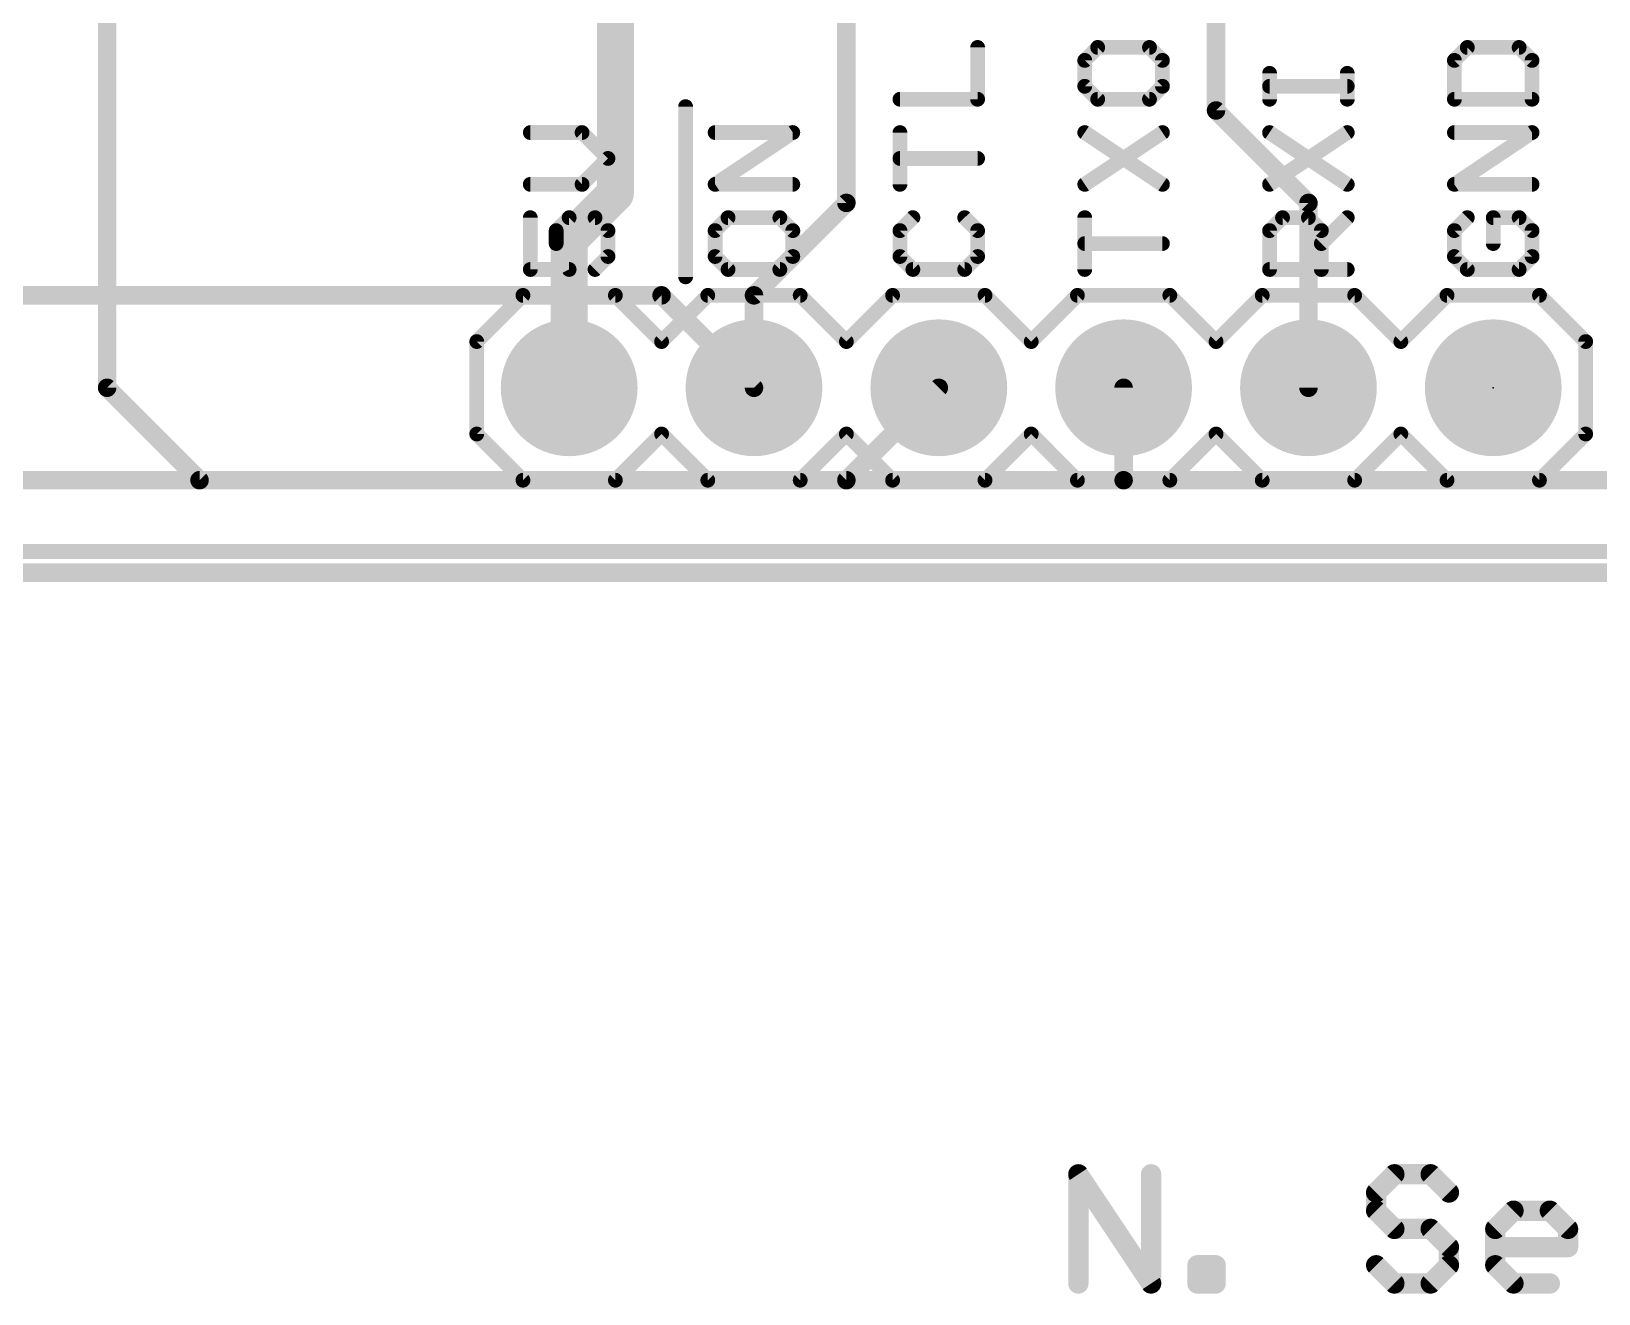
# Model space of a CAD drawing. Extents: x -3.8 to 55.5, y -10.2 to 68.5.
# Drawn here: x 13.69 to 35.23, y -10.16 to 7.18 of the extents above; entities that cross this region are included whole.
import ezdxf

# ---------------------------------------------------------------- set-up
doc = ezdxf.new("R2010")
doc.units = 0
for name, color, linetype in [('1', 12, 'CONTINUOUS'), ('16', 132, 'CONTINUOUS'), ('17', 110, 'CONTINUOUS'), ('20', 53, 'CONTINUOUS'), ('21', 41, 'CONTINUOUS'), ('23', 53, 'CONTINUOUS'), ('51', 53, 'CONTINUOUS')]:
    doc.layers.add(name, color=color, linetype=linetype)

# ---------------------------------------------------------------- blocks, each defined once
blk = doc.blocks.new('RECT')
blk.add_solid([(-0.5, -0.5), (0.5, -0.5), (-0.5, 0.5), (0.5, 0.5)])
blk = doc.blocks.new('ROUNDP')
at = {"const_width": 0.5}
blk.add_lwpolyline([(0, -0.25, 1), (0, 0.25, 1), (0, -0.25)], format="xyb", dxfattribs=at)

msp = doc.modelspace()

# ---------------------------------------------------------------- linework, layer by layer
at = {"layer": '1', "const_width": 0.254}
for points in [[(29.972, 16.256), (29.972, 6.096)], [(29.972, 6.096), (31.242, 4.826)], [(31.242, 4.826), (31.242, 2.286)], [(13.462, 3.556), (22.352, 3.556)], [(22.352, 3.556), (23.622, 2.286)], [(28.702, 1.016), (28.702, 2.286)], [(8.382, 1.016), (28.702, 1.016)], [(28.702, 1.016), (36.322, 1.016)], [(55.372, -0.254), (-0.508, -0.254)]]:
    msp.add_lwpolyline(points, dxfattribs=at)
at = {"layer": '1', "const_width": 0.127}
for points in [[(30.0169, 6.1409, 1), (29.9271, 6.0511)], [(29.9085, 6.096, 1), (30.0355, 6.096)], [(31.3055, 4.826, 1), (31.1785, 4.826)], [(31.1971, 4.7811, 1), (31.2869, 4.8709)], [(22.3969, 3.6009, 1), (22.3071, 3.5111)], [(22.352, 3.4925, 1), (22.352, 3.6195)], [(23.5771, 2.2411, 1), (23.6669, 2.3309)], [(28.7655, 2.286, 1), (28.6385, 2.286)], [(31.1785, 2.286, 1), (31.3055, 2.286)], [(28.702, 1.0795, 1), (28.702, 0.9525)], [(28.6385, 1.016, 1), (28.7655, 1.016)], [(28.702, 0.9525, 1), (28.702, 1.0795)]]:
    msp.add_lwpolyline(points, format="xyb", dxfattribs=at)
at = {"layer": '16'}
for points, const_width in [([(24.892, 4.826), (24.892, 20.066)], 0.254), ([(21.717, 4.953), (21.717, 9.271)], 0.508), ([(14.732, 2.286), (14.732, 8.636)], 0.254), ([(21.082, 4.318), (21.717, 4.953)], 0.508), ([(23.622, 3.556), (24.892, 4.826)], 0.254), ([(21.082, 2.286), (21.082, 4.318)], 0.508), ([(23.622, 2.286), (23.622, 3.556)], 0.254), ([(16.002, 1.016), (14.732, 2.286)], 0.254), ([(24.892, 1.016), (26.162, 2.286)], 0.254), ([(16.002, 1.016), (24.892, 1.016)], 0.254), ([(55.372, -0.254), (-0.508, -0.254)], 0.254)]:
    msp.add_lwpolyline(points, dxfattribs=dict(at, const_width=const_width))
for points, const_width in [([(21.8068, 4.8632, 1), (21.6272, 5.0428)], 0.254), ([(21.59, 4.953, 1), (21.844, 4.953)], 0.254), ([(24.8285, 4.826, 1), (24.9555, 4.826)], 0.127), ([(24.9369, 4.7811, 1), (24.8471, 4.8709)], 0.127), ([(21.209, 4.318, 1), (20.955, 4.318)], 0.254), ([(20.9922, 4.4078, 1), (21.1718, 4.2282)], 0.254), ([(23.6855, 3.556, 1), (23.5585, 3.556)], 0.127), ([(23.5771, 3.6009, 1), (23.6669, 3.5111)], 0.127), ([(14.7769, 2.3309, 1), (14.6871, 2.2411)], 0.127), ([(20.955, 2.286, 1), (21.209, 2.286)], 0.254), ([(26.2069, 2.2411, 1), (26.1171, 2.3309)], 0.127), ([(14.6685, 2.286, 1), (14.7955, 2.286)], 0.127), ([(23.5585, 2.286, 1), (23.6855, 2.286)], 0.127), ([(16.002, 1.0795, 1), (16.002, 0.9525)], 0.127), ([(15.9571, 0.9711, 1), (16.0469, 1.0609)], 0.127), ([(24.8471, 1.0609, 1), (24.9369, 0.9711)], 0.127), ([(24.892, 0.9525, 1), (24.892, 1.0795)], 0.127)]:
    msp.add_lwpolyline(points, format="xyb", dxfattribs=dict(at, const_width=const_width))
at = {"layer": '20', "const_width": 0.2032}
msp.add_lwpolyline([(-0.068, 0.036), (54.932, 0.036)], dxfattribs=at)
at = {"layer": '21'}
for points, const_width in [([(26.6954, 6.2504), (26.6954, 6.9622)], 0.2032), ([(28.3456, 6.9622), (28.1677, 6.7843)], 0.2032), ([(29.0575, 6.9622), (28.3456, 6.9622)], 0.2032), ([(29.2354, 6.7843), (29.0575, 6.9622)], 0.2032), ([(33.4256, 6.9622), (33.2477, 6.7843)], 0.2032), ([(34.1375, 6.9622), (33.4256, 6.9622)], 0.2032), ([(34.3154, 6.7843), (34.1375, 6.9622)], 0.2032), ([(28.1677, 6.7843), (28.1677, 6.4283)], 0.2032), ([(29.2354, 6.4283), (29.2354, 6.7843)], 0.2032), ([(30.7077, 6.2504), (30.7077, 6.6063)], 0.2032), ([(31.7754, 6.2504), (31.7754, 6.6063)], 0.2032), ([(33.2477, 6.7843), (33.2477, 6.2504)], 0.2032), ([(34.3154, 6.2504), (34.3154, 6.7843)], 0.2032), ([(28.1677, 6.4283), (28.3456, 6.2504)], 0.2032), ([(29.0575, 6.2504), (29.2354, 6.4283)], 0.2032), ([(31.7754, 6.4283), (30.7077, 6.4283)], 0.2032), ([(22.6822, 3.81), (22.6822, 6.1488)], 0.2032), ([(25.6277, 6.2504), (26.6954, 6.2504)], 0.2032), ([(28.3456, 6.2504), (29.0575, 6.2504)], 0.2032), ([(33.2477, 6.2504), (34.3154, 6.2504)], 0.2032), ([(21.2595, 5.7928), (20.5477, 5.7928)], 0.2032), ([(21.6154, 5.4369), (21.2595, 5.7928)], 0.2032), ([(23.0877, 5.081), (24.1554, 5.7928)], 0.2032), ([(24.1554, 5.7928), (23.0877, 5.7928)], 0.2032), ([(25.6277, 5.081), (25.6277, 5.7928)], 0.2032), ([(28.1677, 5.081), (29.2354, 5.7928)], 0.2032), ([(28.1677, 5.7928), (29.2354, 5.081)], 0.2032), ([(30.7077, 5.081), (31.7754, 5.7928)], 0.2032), ([(30.7077, 5.7928), (31.7754, 5.081)], 0.2032), ([(33.2477, 5.081), (34.3154, 5.7928)], 0.2032), ([(34.3154, 5.7928), (33.2477, 5.7928)], 0.2032), ([(21.2595, 5.081), (21.6154, 5.4369)], 0.2032), ([(26.6954, 5.4369), (25.6277, 5.4369)], 0.2032), ([(20.5477, 5.081), (21.2595, 5.081)], 0.2032), ([(24.1554, 5.081), (23.0877, 5.081)], 0.2032), ([(34.3154, 5.081), (33.2477, 5.081)], 0.2032), ([(20.5477, 4.6234), (20.5477, 3.9116)], 0.2032), ([(20.9036, 4.4455), (21.0815, 4.6234)], 0.2032), ([(20.9036, 4.2675), (20.9036, 4.4455)], 0.2032), ([(21.0815, 4.6234), (21.4375, 4.6234)], 0.2032), ([(21.4375, 4.6234), (21.6154, 4.4455)], 0.2032), ([(21.6154, 4.4455), (21.6154, 4.0896)], 0.2032), ([(23.2656, 4.6234), (23.0877, 4.4455)], 0.2032), ([(23.0877, 4.4455), (23.0877, 4.0896)], 0.2032), ([(23.9775, 4.6234), (23.2656, 4.6234)], 0.2032), ([(24.1554, 4.4455), (23.9775, 4.6234)], 0.2032), ([(24.1554, 4.0896), (24.1554, 4.4455)], 0.2032), ([(25.8056, 4.6234), (25.6277, 4.4455)], 0.2032), ([(25.6277, 4.4455), (25.6277, 4.0896)], 0.2032), ([(26.6954, 4.4455), (26.5175, 4.6234)], 0.2032), ([(26.6954, 4.0896), (26.6954, 4.4455)], 0.2032), ([(28.1677, 3.9116), (28.1677, 4.6234)], 0.2032), ([(30.7077, 4.4455), (30.8856, 4.6234)], 0.2032), ([(30.7077, 3.9116), (30.7077, 4.4455)], 0.2032), ([(30.8856, 4.6234), (31.2415, 4.6234)], 0.2032), ([(31.2415, 4.6234), (31.4195, 4.4455)], 0.2032), ([(31.4195, 4.2675), (31.7754, 4.6234)], 0.2032), ([(31.4195, 4.4455), (31.4195, 3.9116)], 0.2032), ([(33.4256, 4.6234), (33.2477, 4.4455)], 0.2032), ([(33.2477, 4.4455), (33.2477, 4.0896)], 0.2032), ([(34.1375, 4.6234), (33.7815, 4.6234)], 0.2032), ([(33.7815, 4.6234), (33.7815, 4.2675)], 0.2032), ([(34.3154, 4.4455), (34.1375, 4.6234)], 0.2032), ([(34.3154, 4.0896), (34.3154, 4.4455)], 0.2032), ([(21.0815, 3.9116), (20.9036, 4.2675)], 0.2032), ([(29.2354, 4.2675), (28.1677, 4.2675)], 0.2032), ([(21.6154, 4.0896), (21.4375, 3.9116)], 0.2032), ([(23.0877, 4.0896), (23.2656, 3.9116)], 0.2032), ([(23.9775, 3.9116), (24.1554, 4.0896)], 0.2032), ([(25.6277, 4.0896), (25.8056, 3.9116)], 0.2032), ([(26.5175, 3.9116), (26.6954, 4.0896)], 0.2032), ([(33.2477, 4.0896), (33.4256, 3.9116)], 0.2032), ([(34.1375, 3.9116), (34.3154, 4.0896)], 0.2032), ([(20.5477, 3.9116), (21.0815, 3.9116)], 0.2032), ([(23.2656, 3.9116), (23.9775, 3.9116)], 0.2032), ([(25.8056, 3.9116), (26.5175, 3.9116)], 0.2032), ([(31.7754, 3.9116), (30.7077, 3.9116)], 0.2032), ([(33.4256, 3.9116), (34.1375, 3.9116)], 0.2032), ([(19.812, 2.921), (20.447, 3.556)], 0.2032), ([(20.447, 3.556), (21.717, 3.556)], 0.2032), ([(21.717, 3.556), (22.352, 2.921)], 0.2032), ([(22.352, 2.921), (22.987, 3.556)], 0.2032), ([(22.987, 3.556), (24.257, 3.556)], 0.2032), ([(24.257, 3.556), (24.892, 2.921)], 0.2032), ([(24.892, 2.921), (25.527, 3.556)], 0.2032), ([(25.527, 3.556), (26.797, 3.556)], 0.2032), ([(27.432, 2.921), (26.797, 3.556)], 0.2032), ([(27.432, 2.921), (28.067, 3.556)], 0.2032), ([(28.067, 3.556), (29.337, 3.556)], 0.2032), ([(29.337, 3.556), (29.972, 2.921)], 0.2032), ([(29.972, 2.921), (30.607, 3.556)], 0.2032), ([(30.607, 3.556), (31.877, 3.556)], 0.2032), ([(31.877, 3.556), (32.512, 2.921)], 0.2032), ([(32.512, 2.921), (33.147, 3.556)], 0.2032), ([(33.147, 3.556), (34.417, 3.556)], 0.2032), ([(35.052, 2.921), (34.417, 3.556)], 0.2032), ([(19.812, 1.651), (19.812, 2.921)], 0.2032), ([(35.052, 1.651), (35.052, 2.921)], 0.2032), ([(20.447, 1.016), (19.812, 1.651)], 0.2032), ([(22.352, 1.651), (21.717, 1.016)], 0.2032), ([(22.987, 1.016), (22.352, 1.651)], 0.2032), ([(24.892, 1.651), (24.257, 1.016)], 0.2032), ([(25.527, 1.016), (24.892, 1.651)], 0.2032), ([(26.797, 1.016), (27.432, 1.651)], 0.2032), ([(28.067, 1.016), (27.432, 1.651)], 0.2032), ([(29.972, 1.651), (29.337, 1.016)], 0.2032), ([(30.607, 1.016), (29.972, 1.651)], 0.2032), ([(32.512, 1.651), (31.877, 1.016)], 0.2032), ([(33.147, 1.016), (32.512, 1.651)], 0.2032), ([(34.417, 1.016), (35.052, 1.651)], 0.2032), ([(21.717, 1.016), (20.447, 1.016)], 0.2032), ([(24.257, 1.016), (22.987, 1.016)], 0.2032), ([(26.797, 1.016), (25.527, 1.016)], 0.2032), ([(29.337, 1.016), (28.067, 1.016)], 0.2032), ([(31.877, 1.016), (30.607, 1.016)], 0.2032), ([(34.417, 1.016), (33.147, 1.016)], 0.2032), ([(28.0797, -10.0203), (28.0797, -8.5204)], 0.2794), ([(28.0797, -8.5204), (29.0796, -10.0203)], 0.2794), ([(29.0796, -10.0203), (29.0796, -8.5204)], 0.2794), ([(32.4226, -8.5204), (32.1726, -8.7704)], 0.2794), ([(32.9225, -8.5204), (32.4226, -8.5204)], 0.2794), ([(33.1725, -8.7704), (32.9225, -8.5204)], 0.2794), ([(32.1726, -8.7704), (32.1726, -9.0204)], 0.2794), ([(32.1726, -9.0204), (32.4226, -9.2704)], 0.2794), ([(33.8097, -9.2704), (34.0597, -9.0204)], 0.2794), ([(34.0597, -9.0204), (34.5597, -9.0204)], 0.2794), ([(34.5597, -9.0204), (34.8097, -9.2704)], 0.2794), ([(32.4226, -9.2704), (32.9225, -9.2704)], 0.2794), ([(32.9225, -9.2704), (33.1725, -9.5203)], 0.2794), ([(33.8097, -9.7703), (33.8097, -9.2704)], 0.2794), ([(34.8097, -9.2704), (34.8097, -9.5203)], 0.2794), ([(33.1725, -9.5203), (33.1725, -9.7703)], 0.2794), ([(34.8097, -9.5203), (33.8097, -9.5203)], 0.2794), ([(29.7169, -10.0203), (29.7169, -9.7703)], 0.2794), ([(29.7169, -9.7703), (29.9668, -9.7703)], 0.2794), ([(29.9668, -9.7703), (29.9668, -10.0203)], 0.2794), ([(32.4226, -10.0203), (32.1726, -9.7703)], 0.2794), ([(33.1725, -9.7703), (32.9225, -10.0203)], 0.2794), ([(34.0597, -10.0203), (33.8097, -9.7703)], 0.2794), ([(29.9668, -10.0203), (29.7169, -10.0203)], 0.2794), ([(32.9225, -10.0203), (32.4226, -10.0203)], 0.2794), ([(34.5597, -10.0203), (34.0597, -10.0203)], 0.2794)]:
    msp.add_lwpolyline(points, dxfattribs=dict(at, const_width=const_width))
for points, const_width in [([(26.7462, 6.9622, 1), (26.6446, 6.9622)], 0.1016), ([(28.3456, 7.013, 1), (28.3456, 6.9114)], 0.1016), ([(28.3816, 6.9263, 1), (28.3097, 6.9981)], 0.1016), ([(29.0934, 6.9981, 1), (29.0215, 6.9263)], 0.1016), ([(29.0575, 6.9114, 1), (29.0575, 7.013)], 0.1016), ([(33.4256, 7.013, 1), (33.4256, 6.9114)], 0.1016), ([(33.4616, 6.9263, 1), (33.3897, 6.9981)], 0.1016), ([(34.1734, 6.9981, 1), (34.1015, 6.9263)], 0.1016), ([(34.1375, 6.9114, 1), (34.1375, 7.013)], 0.1016), ([(28.2185, 6.7843, 1), (28.1169, 6.7843)], 0.1016), ([(28.1318, 6.8202, 1), (28.2036, 6.7483)], 0.1016), ([(29.2862, 6.7843, 1), (29.1846, 6.7843)], 0.1016), ([(29.1995, 6.7483, 1), (29.2713, 6.8202)], 0.1016), ([(30.7585, 6.6063, 1), (30.6569, 6.6063)], 0.1016), ([(31.8262, 6.6063, 1), (31.7246, 6.6063)], 0.1016), ([(33.2985, 6.7843, 1), (33.1969, 6.7843)], 0.1016), ([(33.2118, 6.8202, 1), (33.2836, 6.7483)], 0.1016), ([(34.3662, 6.7843, 1), (34.2646, 6.7843)], 0.1016), ([(34.2795, 6.7483, 1), (34.3513, 6.8202)], 0.1016), ([(28.2036, 6.4643, 1), (28.1318, 6.3924)], 0.1016), ([(28.1169, 6.4283, 1), (28.2185, 6.4283)], 0.1016), ([(29.1846, 6.4283, 1), (29.2862, 6.4283)], 0.1016), ([(29.2713, 6.3924, 1), (29.1995, 6.4643)], 0.1016), ([(30.7077, 6.4791, 1), (30.7077, 6.3775)], 0.1016), ([(31.7754, 6.3775, 1), (31.7754, 6.4791)], 0.1016), ([(22.733, 6.1488, 1), (22.6314, 6.1488)], 0.1016), ([(25.6277, 6.3012, 1), (25.6277, 6.1996)], 0.1016), ([(26.6446, 6.2504, 1), (26.7462, 6.2504)], 0.1016), ([(26.6954, 6.1996, 1), (26.6954, 6.3012)], 0.1016), ([(28.3456, 6.3012, 1), (28.3456, 6.1996)], 0.1016), ([(28.3097, 6.2145, 1), (28.3816, 6.2863)], 0.1016), ([(29.0215, 6.2863, 1), (29.0934, 6.2145)], 0.1016), ([(29.0575, 6.1996, 1), (29.0575, 6.3012)], 0.1016), ([(30.6569, 6.2504, 1), (30.7585, 6.2504)], 0.1016), ([(31.7246, 6.2504, 1), (31.8262, 6.2504)], 0.1016), ([(33.2477, 6.3012, 1), (33.2477, 6.1996)], 0.1016), ([(33.1969, 6.2504, 1), (33.2985, 6.2504)], 0.1016), ([(34.2646, 6.2504, 1), (34.3662, 6.2504)], 0.1016), ([(34.3154, 6.1996, 1), (34.3154, 6.3012)], 0.1016), ([(20.5477, 5.8436, 1), (20.5477, 5.742)], 0.1016), ([(21.2954, 5.8287, 1), (21.2236, 5.7569)], 0.1016), ([(21.2595, 5.742, 1), (21.2595, 5.8436)], 0.1016), ([(23.0877, 5.8436, 1), (23.0877, 5.742)], 0.1016), ([(24.1836, 5.7505, 1), (24.1272, 5.8351)], 0.1016), ([(24.1554, 5.742, 1), (24.1554, 5.8436)], 0.1016), ([(25.6785, 5.7928, 1), (25.5769, 5.7928)], 0.1016), ([(28.1959, 5.8351, 1), (28.1395, 5.7505)], 0.1016), ([(29.2636, 5.7505, 1), (29.2072, 5.8351)], 0.1016), ([(30.7359, 5.8351, 1), (30.6795, 5.7505)], 0.1016), ([(31.8036, 5.7505, 1), (31.7472, 5.8351)], 0.1016), ([(33.2477, 5.8436, 1), (33.2477, 5.742)], 0.1016), ([(34.3436, 5.7505, 1), (34.2872, 5.8351)], 0.1016), ([(34.3154, 5.742, 1), (34.3154, 5.8436)], 0.1016), ([(21.6513, 5.401, 1), (21.5795, 5.4728)], 0.1016), ([(21.5795, 5.401, 1), (21.6513, 5.4728)], 0.1016), ([(25.6277, 5.4877, 1), (25.6277, 5.3861)], 0.1016), ([(26.6954, 5.3861, 1), (26.6954, 5.4877)], 0.1016), ([(20.5477, 5.1318, 1), (20.5477, 5.0302)], 0.1016), ([(21.2595, 5.0302, 1), (21.2595, 5.1318)], 0.1016), ([(23.0877, 5.1318, 1), (23.0877, 5.0302)], 0.1016), ([(23.0595, 5.1233, 1), (23.1159, 5.0387)], 0.1016), ([(24.1554, 5.0302, 1), (24.1554, 5.1318)], 0.1016), ([(28.1395, 5.1233, 1), (28.1959, 5.0387)], 0.1016), ([(29.2072, 5.0387, 1), (29.2636, 5.1233)], 0.1016), ([(30.6795, 5.1233, 1), (30.7359, 5.0387)], 0.1016), ([(31.7472, 5.0387, 1), (31.8036, 5.1233)], 0.1016), ([(33.2477, 5.1318, 1), (33.2477, 5.0302)], 0.1016), ([(33.2195, 5.1233, 1), (33.2759, 5.0387)], 0.1016), ([(34.3154, 5.0302, 1), (34.3154, 5.1318)], 0.1016), ([(21.2236, 5.1169, 1), (21.2954, 5.0451)], 0.1016), ([(25.5769, 5.081, 1), (25.6785, 5.081)], 0.1016), ([(20.5985, 4.6234, 1), (20.4969, 4.6234)], 0.1016), ([(20.9544, 4.4455, 1), (20.8528, 4.4455)], 0.1016), ([(20.8677, 4.4814, 1), (20.9395, 4.4095)], 0.1016), ([(21.0815, 4.6742, 1), (21.0815, 4.5726)], 0.1016), ([(21.1175, 4.5875, 1), (21.0456, 4.6593)], 0.1016), ([(21.4734, 4.6593, 1), (21.4015, 4.5875)], 0.1016), ([(21.4375, 4.5726, 1), (21.4375, 4.6742)], 0.1016), ([(21.6662, 4.4455, 1), (21.5646, 4.4455)], 0.1016), ([(21.5795, 4.4095, 1), (21.6513, 4.4814)], 0.1016), ([(23.1385, 4.4455, 1), (23.0369, 4.4455)], 0.1016), ([(23.0518, 4.4814, 1), (23.1236, 4.4095)], 0.1016), ([(23.2656, 4.6742, 1), (23.2656, 4.5726)], 0.1016), ([(23.3016, 4.5875, 1), (23.2297, 4.6593)], 0.1016), ([(24.0134, 4.6593, 1), (23.9415, 4.5875)], 0.1016), ([(23.9775, 4.5726, 1), (23.9775, 4.6742)], 0.1016), ([(24.2062, 4.4455, 1), (24.1046, 4.4455)], 0.1016), ([(24.1195, 4.4095, 1), (24.1913, 4.4814)], 0.1016), ([(25.6785, 4.4455, 1), (25.5769, 4.4455)], 0.1016), ([(25.5918, 4.4814, 1), (25.6636, 4.4095)], 0.1016), ([(25.8416, 4.5875, 1), (25.7697, 4.6593)], 0.1016), ([(26.5534, 4.6593, 1), (26.4815, 4.5875)], 0.1016), ([(26.7462, 4.4455, 1), (26.6446, 4.4455)], 0.1016), ([(26.6595, 4.4095, 1), (26.7313, 4.4814)], 0.1016), ([(28.2185, 4.6234, 1), (28.1169, 4.6234)], 0.1016), ([(30.7585, 4.4455, 1), (30.6569, 4.4455)], 0.1016), ([(30.6718, 4.4814, 1), (30.7436, 4.4095)], 0.1016), ([(30.8856, 4.6742, 1), (30.8856, 4.5726)], 0.1016), ([(30.9216, 4.5875, 1), (30.8497, 4.6593)], 0.1016), ([(31.2775, 4.6593, 1), (31.2056, 4.5875)], 0.1016), ([(31.2415, 4.5726, 1), (31.2415, 4.6742)], 0.1016), ([(31.4703, 4.4455, 1), (31.3687, 4.4455)], 0.1016), ([(31.3836, 4.4095, 1), (31.4554, 4.4814)], 0.1016), ([(31.8113, 4.5875, 1), (31.7395, 4.6593)], 0.1016), ([(33.2985, 4.4455, 1), (33.1969, 4.4455)], 0.1016), ([(33.2118, 4.4814, 1), (33.2836, 4.4095)], 0.1016), ([(33.4616, 4.5875, 1), (33.3897, 4.6593)], 0.1016), ([(33.7815, 4.6742, 1), (33.7815, 4.5726)], 0.1016), ([(33.8323, 4.6234, 1), (33.7307, 4.6234)], 0.1016), ([(34.1734, 4.6593, 1), (34.1015, 4.5875)], 0.1016), ([(34.1375, 4.5726, 1), (34.1375, 4.6742)], 0.1016), ([(34.3662, 4.4455, 1), (34.2646, 4.4455)], 0.1016), ([(34.2795, 4.4095, 1), (34.3513, 4.4814)], 0.1016), ([(20.949, 4.2902, 1), (20.8582, 4.2448)], 0.1016), ([(20.8528, 4.2675, 1), (20.9544, 4.2675)], 0.1016), ([(28.1677, 4.3183, 1), (28.1677, 4.2167)], 0.1016), ([(29.2354, 4.2167, 1), (29.2354, 4.3183)], 0.1016), ([(31.3836, 4.3034, 1), (31.4554, 4.2316)], 0.1016), ([(33.7307, 4.2675, 1), (33.8323, 4.2675)], 0.1016), ([(21.5646, 4.0896, 1), (21.6662, 4.0896)], 0.1016), ([(21.6513, 4.0536, 1), (21.5795, 4.1255)], 0.1016), ([(23.1236, 4.1255, 1), (23.0518, 4.0536)], 0.1016), ([(23.0369, 4.0896, 1), (23.1385, 4.0896)], 0.1016), ([(24.1046, 4.0896, 1), (24.2062, 4.0896)], 0.1016), ([(24.1913, 4.0536, 1), (24.1195, 4.1255)], 0.1016), ([(25.6636, 4.1255, 1), (25.5918, 4.0536)], 0.1016), ([(25.5769, 4.0896, 1), (25.6785, 4.0896)], 0.1016), ([(26.6446, 4.0896, 1), (26.7462, 4.0896)], 0.1016), ([(26.7313, 4.0536, 1), (26.6595, 4.1255)], 0.1016), ([(33.2836, 4.1255, 1), (33.2118, 4.0536)], 0.1016), ([(33.1969, 4.0896, 1), (33.2985, 4.0896)], 0.1016), ([(34.2646, 4.0896, 1), (34.3662, 4.0896)], 0.1016), ([(34.3513, 4.0536, 1), (34.2795, 4.1255)], 0.1016), ([(20.5477, 3.9624, 1), (20.5477, 3.8608)], 0.1016), ([(20.4969, 3.9116, 1), (20.5985, 3.9116)], 0.1016), ([(21.0361, 3.8889, 1), (21.127, 3.9343)], 0.1016), ([(21.0815, 3.8608, 1), (21.0815, 3.9624)], 0.1016), ([(21.4015, 3.9475, 1), (21.4734, 3.8757)], 0.1016), ([(23.2656, 3.9624, 1), (23.2656, 3.8608)], 0.1016), ([(23.2297, 3.8757, 1), (23.3016, 3.9475)], 0.1016), ([(23.9415, 3.9475, 1), (24.0134, 3.8757)], 0.1016), ([(23.9775, 3.8608, 1), (23.9775, 3.9624)], 0.1016), ([(25.8056, 3.9624, 1), (25.8056, 3.8608)], 0.1016), ([(25.7697, 3.8757, 1), (25.8416, 3.9475)], 0.1016), ([(26.4815, 3.9475, 1), (26.5534, 3.8757)], 0.1016), ([(26.5175, 3.8608, 1), (26.5175, 3.9624)], 0.1016), ([(28.1169, 3.9116, 1), (28.2185, 3.9116)], 0.1016), ([(30.7077, 3.9624, 1), (30.7077, 3.8608)], 0.1016), ([(30.6569, 3.9116, 1), (30.7585, 3.9116)], 0.1016), ([(31.3687, 3.9116, 1), (31.4703, 3.9116)], 0.1016), ([(31.7754, 3.8608, 1), (31.7754, 3.9624)], 0.1016), ([(33.4256, 3.9624, 1), (33.4256, 3.8608)], 0.1016), ([(33.3897, 3.8757, 1), (33.4616, 3.9475)], 0.1016), ([(34.1015, 3.9475, 1), (34.1734, 3.8757)], 0.1016), ([(34.1375, 3.8608, 1), (34.1375, 3.9624)], 0.1016), ([(22.6314, 3.81, 1), (22.733, 3.81)], 0.1016), ([(20.447, 3.6068, 1), (20.447, 3.5052)], 0.1016), ([(20.4829, 3.5201, 1), (20.4111, 3.5919)], 0.1016), ([(21.7529, 3.5919, 1), (21.6811, 3.5201)], 0.1016), ([(21.717, 3.5052, 1), (21.717, 3.6068)], 0.1016), ([(22.987, 3.6068, 1), (22.987, 3.5052)], 0.1016), ([(23.0229, 3.5201, 1), (22.9511, 3.5919)], 0.1016), ([(24.2929, 3.5919, 1), (24.2211, 3.5201)], 0.1016), ([(24.257, 3.5052, 1), (24.257, 3.6068)], 0.1016), ([(25.527, 3.6068, 1), (25.527, 3.5052)], 0.1016), ([(25.5629, 3.5201, 1), (25.4911, 3.5919)], 0.1016), ([(26.8329, 3.5919, 1), (26.7611, 3.5201)], 0.1016), ([(26.797, 3.5052, 1), (26.797, 3.6068)], 0.1016), ([(28.067, 3.6068, 1), (28.067, 3.5052)], 0.1016), ([(28.1029, 3.5201, 1), (28.0311, 3.5919)], 0.1016), ([(29.3729, 3.5919, 1), (29.3011, 3.5201)], 0.1016), ([(29.337, 3.5052, 1), (29.337, 3.6068)], 0.1016), ([(30.607, 3.6068, 1), (30.607, 3.5052)], 0.1016), ([(30.6429, 3.5201, 1), (30.5711, 3.5919)], 0.1016), ([(31.9129, 3.5919, 1), (31.8411, 3.5201)], 0.1016), ([(31.877, 3.5052, 1), (31.877, 3.6068)], 0.1016), ([(33.147, 3.6068, 1), (33.147, 3.5052)], 0.1016), ([(33.1829, 3.5201, 1), (33.1111, 3.5919)], 0.1016), ([(34.4529, 3.5919, 1), (34.3811, 3.5201)], 0.1016), ([(34.417, 3.5052, 1), (34.417, 3.6068)], 0.1016), ([(19.8628, 2.921, 1), (19.7612, 2.921)], 0.1016), ([(35.1028, 2.921, 1), (35.0012, 2.921)], 0.1016), ([(19.7761, 2.9569, 1), (19.8479, 2.8851)], 0.1016), ([(22.3161, 2.9569, 1), (22.3879, 2.8851)], 0.1016), ([(22.3161, 2.8851, 1), (22.3879, 2.9569)], 0.1016), ([(24.8561, 2.9569, 1), (24.9279, 2.8851)], 0.1016), ([(24.8561, 2.8851, 1), (24.9279, 2.9569)], 0.1016), ([(27.3961, 2.9569, 1), (27.4679, 2.8851)], 0.1016), ([(27.3961, 2.8851, 1), (27.4679, 2.9569)], 0.1016), ([(29.9361, 2.9569, 1), (30.0079, 2.8851)], 0.1016), ([(29.9361, 2.8851, 1), (30.0079, 2.9569)], 0.1016), ([(32.4761, 2.9569, 1), (32.5479, 2.8851)], 0.1016), ([(32.4761, 2.8851, 1), (32.5479, 2.9569)], 0.1016), ([(35.0161, 2.8851, 1), (35.0879, 2.9569)], 0.1016), ([(19.8479, 1.6869, 1), (19.7761, 1.6151)], 0.1016), ([(22.3879, 1.6869, 1), (22.3161, 1.6151)], 0.1016), ([(22.3879, 1.6151, 1), (22.3161, 1.6869)], 0.1016), ([(24.9279, 1.6869, 1), (24.8561, 1.6151)], 0.1016), ([(24.9279, 1.6151, 1), (24.8561, 1.6869)], 0.1016), ([(27.4679, 1.6869, 1), (27.3961, 1.6151)], 0.1016), ([(27.4679, 1.6151, 1), (27.3961, 1.6869)], 0.1016), ([(30.0079, 1.6869, 1), (29.9361, 1.6151)], 0.1016), ([(30.0079, 1.6151, 1), (29.9361, 1.6869)], 0.1016), ([(32.5479, 1.6869, 1), (32.4761, 1.6151)], 0.1016), ([(32.5479, 1.6151, 1), (32.4761, 1.6869)], 0.1016), ([(35.0879, 1.6151, 1), (35.0161, 1.6869)], 0.1016), ([(19.7612, 1.651, 1), (19.8628, 1.651)], 0.1016), ([(35.0012, 1.651, 1), (35.1028, 1.651)], 0.1016), ([(20.447, 1.0668, 1), (20.447, 0.9652)], 0.1016), ([(20.4111, 0.9801, 1), (20.4829, 1.0519)], 0.1016), ([(21.6811, 1.0519, 1), (21.7529, 0.9801)], 0.1016), ([(21.717, 0.9652, 1), (21.717, 1.0668)], 0.1016), ([(22.987, 1.0668, 1), (22.987, 0.9652)], 0.1016), ([(22.9511, 0.9801, 1), (23.0229, 1.0519)], 0.1016), ([(24.2211, 1.0519, 1), (24.2929, 0.9801)], 0.1016), ([(24.257, 0.9652, 1), (24.257, 1.0668)], 0.1016), ([(25.527, 1.0668, 1), (25.527, 0.9652)], 0.1016), ([(25.4911, 0.9801, 1), (25.5629, 1.0519)], 0.1016), ([(26.7611, 1.0519, 1), (26.8329, 0.9801)], 0.1016), ([(26.797, 0.9652, 1), (26.797, 1.0668)], 0.1016), ([(28.067, 1.0668, 1), (28.067, 0.9652)], 0.1016), ([(28.0311, 0.9801, 1), (28.1029, 1.0519)], 0.1016), ([(29.3011, 1.0519, 1), (29.3729, 0.9801)], 0.1016), ([(29.337, 0.9652, 1), (29.337, 1.0668)], 0.1016), ([(30.607, 1.0668, 1), (30.607, 0.9652)], 0.1016), ([(30.5711, 0.9801, 1), (30.6429, 1.0519)], 0.1016), ([(31.8411, 1.0519, 1), (31.9129, 0.9801)], 0.1016), ([(31.877, 0.9652, 1), (31.877, 1.0668)], 0.1016), ([(33.147, 1.0668, 1), (33.147, 0.9652)], 0.1016), ([(33.1111, 0.9801, 1), (33.1829, 1.0519)], 0.1016), ([(34.3811, 1.0519, 1), (34.4529, 0.9801)], 0.1016), ([(34.417, 0.9652, 1), (34.417, 1.0668)], 0.1016), ([(28.1496, -8.5204, 1), (28.0099, -8.5204)], 0.1397), ([(28.1378, -8.4817, 1), (28.0216, -8.5592)], 0.1397), ([(29.1495, -8.5204, 1), (29.0098, -8.5204)], 0.1397), ([(32.4226, -8.4506, 1), (32.4226, -8.5903)], 0.1397), ([(32.472, -8.5698, 1), (32.3732, -8.471)], 0.1397), ([(32.9719, -8.471, 1), (32.8731, -8.5698)], 0.1397), ([(32.9225, -8.5903, 1), (32.9225, -8.4506)], 0.1397), ([(32.2424, -8.7704, 1), (32.1027, -8.7704)], 0.1397), ([(32.1232, -8.721, 1), (32.222, -8.8198)], 0.1397), ([(33.1231, -8.8198, 1), (33.2219, -8.721)], 0.1397), ([(32.1027, -9.0204, 1), (32.2424, -9.0204)], 0.1397), ([(32.222, -8.971, 1), (32.1232, -9.0698)], 0.1397), ([(34.0597, -8.9505, 1), (34.0597, -9.0902)], 0.1397), ([(34.1091, -9.0698, 1), (34.0103, -8.971)], 0.1397), ([(34.6091, -8.971, 1), (34.5103, -9.0698)], 0.1397), ([(34.5597, -9.0902, 1), (34.5597, -8.9505)], 0.1397), ([(32.4226, -9.2005, 1), (32.4226, -9.3402)], 0.1397), ([(32.3732, -9.3198, 1), (32.472, -9.221)], 0.1397), ([(32.9719, -9.221, 1), (32.8731, -9.3198)], 0.1397), ([(32.9225, -9.3402, 1), (32.9225, -9.2005)], 0.1397), ([(33.8796, -9.2704, 1), (33.7399, -9.2704)], 0.1397), ([(33.7604, -9.221, 1), (33.8591, -9.3198)], 0.1397), ([(34.8795, -9.2704, 1), (34.7398, -9.2704)], 0.1397), ([(34.7603, -9.3198, 1), (34.8591, -9.221)], 0.1397), ([(33.2424, -9.5203, 1), (33.1027, -9.5203)], 0.1397), ([(33.1231, -9.5697, 1), (33.2219, -9.4709)], 0.1397), ([(33.8097, -9.4505, 1), (33.8097, -9.5902)], 0.1397), ([(34.7398, -9.5203, 1), (34.8795, -9.5203)], 0.1397), ([(34.8097, -9.5902, 1), (34.8097, -9.4505)], 0.1397), ([(29.7867, -9.7703, 1), (29.647, -9.7703)], 0.1397), ([(29.7169, -9.7005, 1), (29.7169, -9.8402)], 0.1397), ([(30.0367, -9.7703, 1), (29.897, -9.7703)], 0.1397), ([(29.9668, -9.8402, 1), (29.9668, -9.7005)], 0.1397), ([(32.222, -9.7209, 1), (32.1232, -9.8197)], 0.1397), ([(33.2219, -9.8197, 1), (33.1231, -9.7209)], 0.1397), ([(33.8591, -9.7209, 1), (33.7604, -9.8197)], 0.1397), ([(29.7169, -9.9505, 1), (29.7169, -10.0902)], 0.1397), ([(29.9668, -10.0902, 1), (29.9668, -9.9505)], 0.1397), ([(32.4226, -9.9505, 1), (32.4226, -10.0902)], 0.1397), ([(32.3732, -10.0697, 1), (32.472, -9.9709)], 0.1397), ([(32.8731, -9.9709, 1), (32.9719, -10.0697)], 0.1397), ([(32.9225, -10.0902, 1), (32.9225, -9.9505)], 0.1397), ([(33.1027, -9.7703, 1), (33.2424, -9.7703)], 0.1397), ([(33.7399, -9.7703, 1), (33.8796, -9.7703)], 0.1397), ([(34.0597, -9.9505, 1), (34.0597, -10.0902)], 0.1397), ([(34.0103, -10.0697, 1), (34.1091, -9.9709)], 0.1397), ([(34.5597, -10.0902, 1), (34.5597, -9.9505)], 0.1397), ([(28.0099, -10.0203, 1), (28.1496, -10.0203)], 0.1397), ([(29.0098, -10.0203, 1), (29.1495, -10.0203)], 0.1397), ([(29.0215, -10.059, 1), (29.1377, -9.9816)], 0.1397), ([(29.647, -10.0203, 1), (29.7867, -10.0203)], 0.1397), ([(29.897, -10.0203, 1), (30.0367, -10.0203)], 0.1397)]:
    msp.add_lwpolyline(points, format="xyb", dxfattribs=dict(at, const_width=const_width))
at = {"layer": '23'}
msp.add_point((33.782, 2.286), dxfattribs=at)

# ---------------------------------------------------------------- block references
at = {"layer": '17', "xscale": 1.8796, "yscale": 1.8796, "rotation": 270}
for p in [(21.082, 2.286), (21.082, 2.286), (23.622, 2.286), (23.622, 2.286), (26.162, 2.286), (26.162, 2.286), (28.702, 2.286), (28.702, 2.286), (31.242, 2.286), (31.242, 2.286), (33.782, 2.286), (33.782, 2.286)]:
    msp.add_blockref('ROUNDP', p, dxfattribs=at)
at = {"layer": '51', "xscale": 0.508, "yscale": 0.508, "rotation": 180}
for p in [(21.082, 2.286), (23.622, 2.286), (26.162, 2.286), (28.702, 2.286), (31.242, 2.286), (33.782, 2.286)]:
    msp.add_blockref('RECT', p, dxfattribs=at)

doc.saveas('drawing.dxf')
